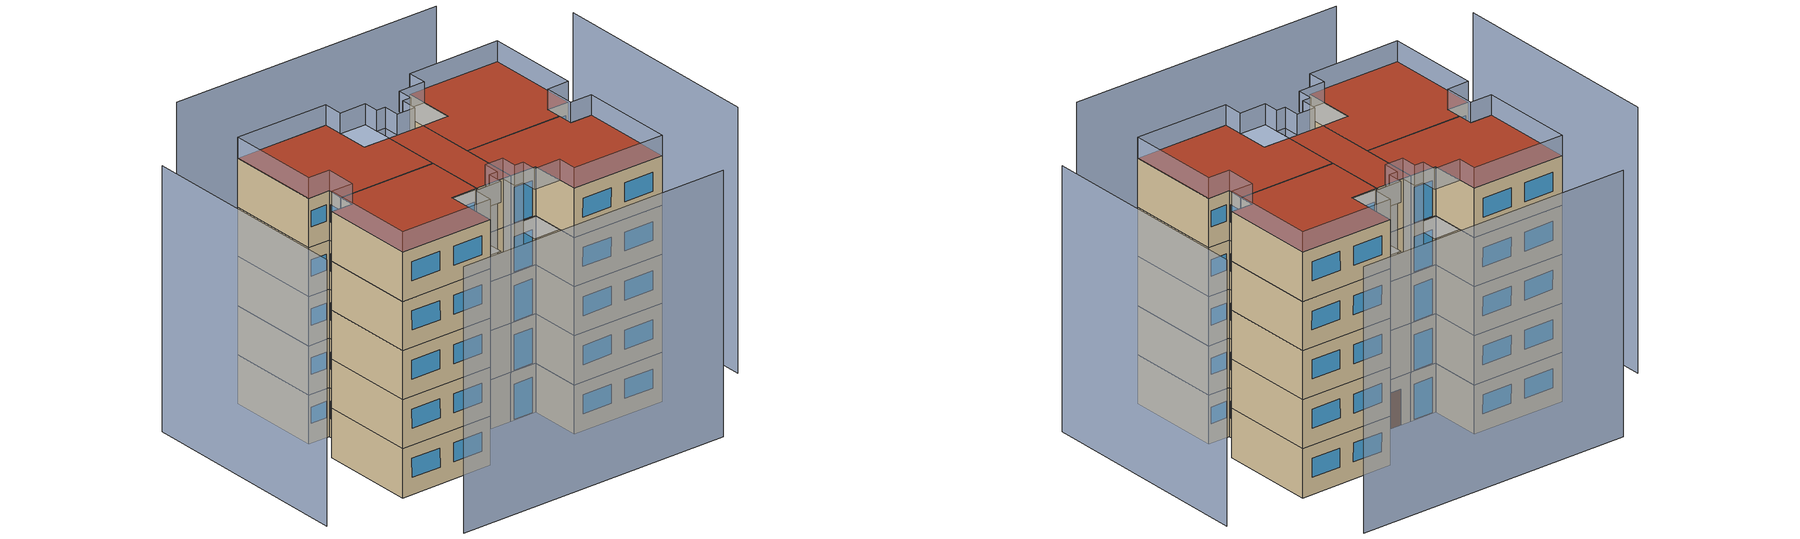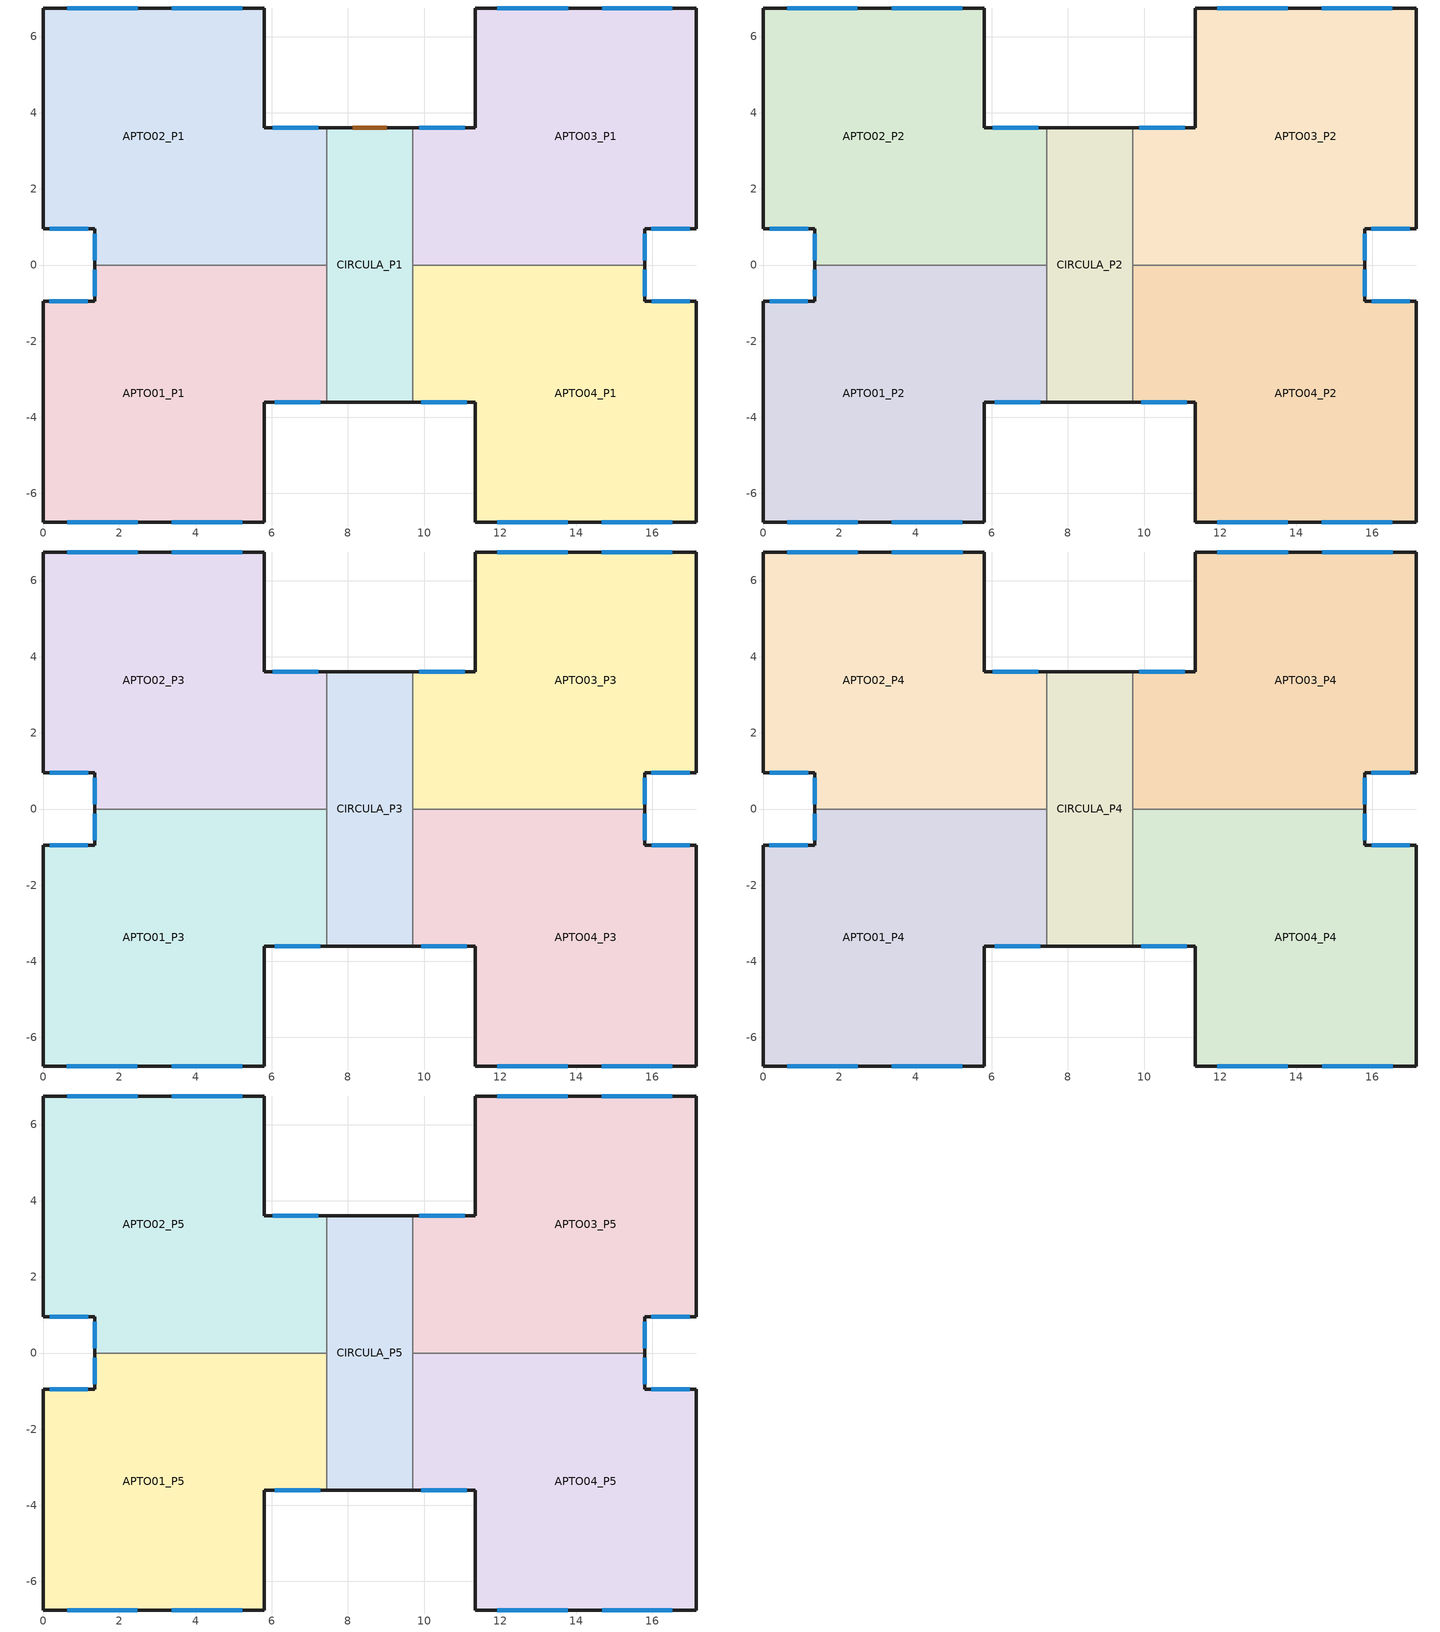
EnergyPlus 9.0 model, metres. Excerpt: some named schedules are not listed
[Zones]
APTO02_P1
 floor ground (Exterior Floor): 5.8,6.75 5.8,3.6 7.45,3.6 7.45,0 1.35,0 1.35,0.95 0,0.95 0,6.75 z0
 wall outside (Exterior Wall West): 0,6.75 0,0.95 / 1.35,0.95 1.35,0 z0:2.85
 wall outside (Exterior Wall South): 0,0.95 1.35,0.95 z0:2.85
 wall outside (Exterior Wall East): 5.8,3.6 5.8,6.75 z0:2.85
 wall outside (Exterior Wall North): 7.45,3.6 5.8,3.6 / 5.8,6.75 0,6.75 z0:2.85
 wall to CIRCULA_P1 (Interior Wall): 7.45,0 7.45,3.6 z0:2.85
 wall to APTO01_P1 (Interior Wall): 1.35,0 7.45,0 z0:2.85
 window (Exterior Window): 0.18,0.95 1.17,0.95 z1.15:2.1; 7.22,3.6 6.03,3.6 z0.05:2.1; 1.35,0.82,2.1 1.35,0.82,1.1 1.35,0.12,1.08 1.35,0.12,2.08; 2.47,6.75,2.1 2.48,6.75,1 0.63,6.75,1 0.63,6.75,2.1; 5.22,6.75,2.09 5.23,6.75,0.99 3.38,6.75,1 3.38,6.75,2.1
APTO01_P1
 floor ground (Exterior Floor): 7.45,0 7.45,-3.6 5.8,-3.6 5.8,-6.75 0,-6.75 0,-0.95 1.35,-0.95 1.35,0 z0
 wall outside (Exterior Wall West): 1.35,0 1.35,-0.95 / 0,-0.95 0,-6.75 z0:2.85
 wall outside (Exterior Wall North): 1.35,-0.95 0,-0.95 z0:2.85
 wall outside (Exterior Wall South): 0,-6.75 5.8,-6.75 / 5.8,-3.6 7.45,-3.6 z0:2.85
 wall outside (Exterior Wall East): 5.8,-6.75 5.8,-3.6 z0:2.85
 wall to CIRCULA_P1 (Interior Wall): 7.45,-3.6 7.45,0 z0:2.85
 window (Exterior Window): 6.08,-3.6 7.28,-3.6 z0.05:2.1; 1.17,-0.95,2.1 1.16,-0.95,1.15 0.16,-0.95,1.16 0.18,-0.95,2.11; 1.35,-0.13,2.09 1.35,-0.13,1.09 1.35,-0.83,1.1 1.35,-0.83,2.1; 0.63,-6.75,2.1 0.63,-6.75,1 2.48,-6.75,0.99 2.47,-6.75,2.09; 3.38,-6.75,2.1 3.38,-6.75,1 5.23,-6.75,1 5.22,-6.75,2.1
APTO03_P1
 floor ground (Exterior Floor): 17.15,6.75 17.15,0.95 15.8,0.95 15.8,0 9.7,0 9.7,3.6 11.35,3.6 11.35,6.75 z0
 wall outside (Exterior Wall North): 11.35,3.6 9.7,3.6 / 17.15,6.75 11.35,6.75 z0:2.85
 wall outside (Exterior Wall West): 11.35,6.75 11.35,3.6 z0:2.85
 wall outside (Exterior Wall East): 17.15,0.95 17.15,6.75 / 15.8,0 15.8,0.95 z0:2.85
 wall outside (Exterior Wall South): 15.8,0.95 17.15,0.95 z0:2.85
 wall to CIRCULA_P1 (Interior Wall): 9.7,3.6 9.7,0 z0:2.85
 wall to APTO04_P1 (Interior Wall): 9.7,0 15.8,0 z0:2.85
 window (Exterior Window): 11.07,3.6 9.88,3.6 z0.05:2.1; 15.98,0.95,2.1 15.97,0.95,1.15 16.97,0.95,1.16 16.97,0.95,2.11; 15.8,0.12,2.11 15.8,0.12,1.11 15.8,0.82,1.09 15.8,0.82,2.09; 16.52,6.75,2.11 16.52,6.75,1.01 14.68,6.75,0.99 14.68,6.75,2.09; 13.77,6.75,2.1 13.79,6.75,1 11.94,6.75,1 11.93,6.75,2.1
APTO04_P1
 floor ground (Exterior Floor): 15.8,0 15.8,-0.95 17.15,-0.95 17.15,-6.75 11.35,-6.75 11.35,-3.6 9.7,-3.6 9.7,0 z0
 wall outside (Exterior Wall East): 15.8,-0.95 15.8,0 / 17.15,-6.75 17.15,-0.95 z0:2.85
 wall outside (Exterior Wall North): 17.15,-0.95 15.8,-0.95 z0:2.85
 wall outside (Exterior Wall South): 11.35,-6.75 17.15,-6.75 / 9.7,-3.6 11.35,-3.6 z0:2.85
 wall outside (Exterior Wall West): 11.35,-3.6 11.35,-6.75 z0:2.85
 wall to CIRCULA_P1 (Interior Wall): 9.7,0 9.7,-3.6 z0:2.85
 window (Exterior Window): 9.93,-3.6 11.12,-3.6 z0.05:2.1; 16.97,-0.95,2.1 16.97,-0.95,1.15 15.98,-0.95,1.16 15.98,-0.95,2.11; 15.8,-0.82,2.11 15.8,-0.82,1.11 15.8,-0.13,1.09 15.8,-0.13,2.09; 14.68,-6.75,2.1 14.67,-6.75,1 16.52,-6.75,0.99 16.52,-6.75,2.09; 11.93,-6.75,2.1 11.93,-6.75,1 13.78,-6.75,1 13.77,-6.75,2.1
CIRCULA_P1
 floor ground (Exterior Floor): 9.7,3.6 9.7,-3.6 7.45,-3.6 7.45,3.6 z0
 wall outside (Exterior Wall South): 7.45,-3.6 9.7,-3.6 z0:2.85
 wall outside (Exterior Wall North): 9.7,3.6 7.45,3.6 z0:2.85
 door (Exterior Door): 9.03,3.6 8.12,3.6 z0:2.1
CIRCULA_P2
 floor to CIRCULA_P1 (Interior Floor): 9.7,3.6 9.7,-3.6 7.45,-3.6 7.45,3.6 z2.85
 wall outside (Exterior Wall South): 7.45,-3.6 9.7,-3.6 z2.85:5.7
 wall outside (Exterior Wall North): 9.7,3.6 7.45,3.6 z2.85:5.7
 wall to APTO03_P2 (Interior Wall): 9.7,0 9.7,3.6 z2.85:5.7
 wall to APTO01_P2 (Interior Wall): 7.45,0 7.45,-3.6 z2.85:5.7
 wall to APTO02_P2 (Interior Wall): 7.45,3.6 7.45,0 z2.85:5.7
 wall to APTO04_P2 (Interior Wall): 9.7,-3.6 9.7,0 z2.85:5.7
APTO04_P2
 floor to APTO04_P1 (Interior Floor): 15.8,0 15.8,-0.95 17.15,-0.95 17.15,-6.75 11.35,-6.75 11.35,-3.6 9.7,-3.6 9.7,0 z2.85
 wall outside (Exterior Wall East): 15.8,-0.95 15.8,0 / 17.15,-6.75 17.15,-0.95 z2.85:5.7
 wall outside (Exterior Wall North): 17.15,-0.95 15.8,-0.95 z2.85:5.7
 wall outside (Exterior Wall South): 11.35,-6.75 17.15,-6.75 / 9.7,-3.6 11.35,-3.6 z2.85:5.7
 wall outside (Exterior Wall West): 11.35,-3.6 11.35,-6.75 z2.85:5.7
 wall to APTO03_P2 (Interior Wall): 15.8,0 9.7,0 z2.85:5.7
 window (Exterior Window): 15.8,-0.82 15.8,-0.13 z3.94:4.94; 9.93,-3.6 11.12,-3.6 z2.9:4.95; 16.97,-0.95,4.95 16.97,-0.95,4 15.98,-0.95,4.01 15.98,-0.95,4.96; 14.68,-6.75,4.94 14.67,-6.75,3.84 16.52,-6.75,3.84 16.52,-6.75,4.94; 11.93,-6.75,4.95 11.93,-6.75,3.85 13.78,-6.75,3.87 13.77,-6.75,4.97
APTO01_P2
 floor to APTO01_P1 (Interior Floor): 7.45,0 7.45,-3.6 5.8,-3.6 5.8,-6.75 0,-6.75 0,-0.95 1.35,-0.95 1.35,0 z2.85
 wall outside (Exterior Wall West): 1.35,0 1.35,-0.95 / 0,-0.95 0,-6.75 z2.85:5.7
 wall outside (Exterior Wall North): 1.35,-0.95 0,-0.95 z2.85:5.7
 wall outside (Exterior Wall East): 5.8,-6.75 5.8,-3.6 z2.85:5.7
 wall outside (Exterior Wall South): 5.8,-3.6 7.45,-3.6 / 0,-6.75 5.8,-6.75 z2.85:5.7
 wall to APTO02_P2 (Interior Wall): 7.45,0 1.35,0 z2.85:5.7
 window (Exterior Window): 1.35,-0.12 1.35,-0.82 z3.95:4.95; 6.08,-3.6 7.28,-3.6 z2.9:4.95; 1.17,-0.95,4.95 1.17,-0.95,4 0.17,-0.95,4.01 0.18,-0.95,4.96; 0.63,-6.75,4.95 0.63,-6.75,3.85 2.48,-6.75,3.86 2.47,-6.75,4.96; 3.38,-6.75,4.94 3.38,-6.75,3.84 5.23,-6.75,3.85 5.22,-6.75,4.95
APTO03_P2
 floor to APTO03_P1 (Interior Floor): 17.15,6.75 17.15,0.95 15.8,0.95 15.8,0 9.7,0 9.7,3.6 11.35,3.6 11.35,6.75 z2.85
 wall outside (Exterior Wall North): 11.35,3.6 9.7,3.6 / 17.15,6.75 11.35,6.75 z2.85:5.7
 wall outside (Exterior Wall West): 11.35,6.75 11.35,3.6 z2.85:5.7
 wall outside (Exterior Wall East): 17.15,0.95 17.15,6.75 / 15.8,0 15.8,0.95 z2.85:5.7
 wall outside (Exterior Wall South): 15.8,0.95 17.15,0.95 z2.85:5.7
 window (Exterior Window): 11.07,3.6 9.88,3.6 z2.9:4.95; 15.98,0.95,4.95 15.97,0.95,4 16.97,0.95,4.01 16.97,0.95,4.96; 15.8,0.12,4.96 15.8,0.12,3.96 15.8,0.83,3.94 15.8,0.83,4.94; 16.52,6.75,4.96 16.52,6.75,3.86 14.67,6.75,3.84 14.68,6.75,4.94; 13.77,6.75,4.93 13.77,6.75,3.83 11.93,6.75,3.85 11.93,6.75,4.95
APTO02_P2
 floor to APTO02_P1 (Interior Floor): 5.8,6.75 5.8,3.6 7.45,3.6 7.45,0 1.35,0 1.35,0.95 0,0.95 0,6.75 z2.85
 wall outside (Exterior Wall West): 0,6.75 0,0.95 / 1.35,0.95 1.35,0 z2.85:5.7
 wall outside (Exterior Wall South): 0,0.95 1.35,0.95 z2.85:5.7
 wall outside (Exterior Wall East): 5.8,3.6 5.8,6.75 z2.85:5.7
 wall outside (Exterior Wall North): 7.45,3.6 5.8,3.6 / 5.8,6.75 0,6.75 z2.85:5.7
 window (Exterior Window): 0.18,0.95 1.17,0.95 z4:4.95; 7.22,3.6 6.03,3.6 z2.9:4.95; 1.35,0.82,4.95 1.35,0.82,3.95 1.35,0.12,3.93 1.35,0.12,4.93; 2.47,6.75,4.95 2.47,6.75,3.85 0.62,6.75,3.85 0.63,6.75,4.95; 5.22,6.75,4.94 5.23,6.75,3.84 3.38,6.75,3.84 3.38,6.75,4.94
CIRCULA_P3
 floor to CIRCULA_P2 (Interior Floor): 9.7,3.6 9.7,-3.6 7.45,-3.6 7.45,3.6 z5.7
 wall outside (Exterior Wall South): 7.45,-3.6 9.7,-3.6 z5.7:8.55
 wall outside (Exterior Wall North): 9.7,3.6 7.45,3.6 z5.7:8.55
 wall to APTO03_P3 (Interior Wall): 9.7,0 9.7,3.6 z5.7:8.55
 wall to APTO01_P3 (Interior Wall): 7.45,0 7.45,-3.6 z5.7:8.55
 wall to APTO02_P3 (Interior Wall): 7.45,3.6 7.45,0 z5.7:8.55
 wall to APTO04_P3 (Interior Wall): 9.7,-3.6 9.7,0 z5.7:8.55
APTO04_P3
 floor to APTO04_P2 (Interior Floor): 15.8,0 15.8,-0.95 17.15,-0.95 17.15,-6.75 11.35,-6.75 11.35,-3.6 9.7,-3.6 9.7,0 z5.7
 wall outside (Exterior Wall East): 15.8,-0.95 15.8,0 / 17.15,-6.75 17.15,-0.95 z5.7:8.55
 wall outside (Exterior Wall North): 17.15,-0.95 15.8,-0.95 z5.7:8.55
 wall outside (Exterior Wall South): 11.35,-6.75 17.15,-6.75 / 9.7,-3.6 11.35,-3.6 z5.7:8.55
 wall outside (Exterior Wall West): 11.35,-3.6 11.35,-6.75 z5.7:8.55
 wall to APTO03_P3 (Interior Wall): 15.8,0 9.7,0 z5.7:8.55
 window (Exterior Window): 9.93,-3.6 11.12,-3.6 z5.75:7.8; 16.97,-0.95,7.8 16.97,-0.95,6.85 15.98,-0.95,6.86 15.98,-0.95,7.81; 15.8,-0.82,7.79 15.8,-0.82,6.79 15.8,-0.12,6.8 15.8,-0.12,7.8; 14.68,-6.75,7.8 14.67,-6.75,6.7 16.52,-6.75,6.7 16.52,-6.75,7.8; 11.93,-6.75,7.79 11.93,-6.75,6.69 13.78,-6.75,6.7 13.77,-6.75,7.8
APTO02_P3
 floor to APTO02_P2 (Interior Floor): 5.8,6.75 5.8,3.6 7.45,3.6 7.45,0 1.35,0 1.35,0.95 0,0.95 0,6.75 z5.7
 wall outside (Exterior Wall West): 0,6.75 0,0.95 / 1.35,0.95 1.35,0 z5.7:8.55
 wall outside (Exterior Wall South): 0,0.95 1.35,0.95 z5.7:8.55
 wall outside (Exterior Wall East): 5.8,3.6 5.8,6.75 z5.7:8.55
 wall outside (Exterior Wall North): 7.45,3.6 5.8,3.6 / 5.8,6.75 0,6.75 z5.7:8.55
 wall to APTO01_P3 (Interior Wall): 1.35,0 7.45,0 z5.7:8.55
 window (Exterior Window): 0.18,0.95 1.17,0.95 z6.85:7.8; 7.22,3.6 6.03,3.6 z5.75:7.8; 1.35,0.82,7.81 1.35,0.82,6.81 1.35,0.12,6.78 1.35,0.12,7.78; 2.47,6.75,7.79 2.48,6.75,6.69 0.63,6.75,6.72 0.63,6.75,7.82; 5.22,6.75,7.79 5.23,6.75,6.69 3.38,6.75,6.7 3.38,6.75,7.8
APTO03_P3
 floor to APTO03_P2 (Interior Floor): 17.15,6.75 17.15,0.95 15.8,0.95 15.8,0 9.7,0 9.7,3.6 11.35,3.6 11.35,6.75 z5.7
 wall outside (Exterior Wall North): 11.35,3.6 9.7,3.6 / 17.15,6.75 11.35,6.75 z5.7:8.55
 wall outside (Exterior Wall West): 11.35,6.75 11.35,3.6 z5.7:8.55
 wall outside (Exterior Wall East): 17.15,0.95 17.15,6.75 / 15.8,0 15.8,0.95 z5.7:8.55
 wall outside (Exterior Wall South): 15.8,0.95 17.15,0.95 z5.7:8.55
 window (Exterior Window): 11.07,3.6 9.88,3.6 z5.75:7.8; 15.98,0.95,7.8 15.97,0.95,6.85 16.97,0.95,6.86 16.97,0.95,7.81; 15.8,0.12,7.8 15.8,0.12,6.8 15.8,0.82,6.79 15.8,0.82,7.79; 16.52,6.75,7.81 16.52,6.75,6.71 14.67,6.75,6.7 14.68,6.75,7.8; 13.77,6.75,7.8 13.78,6.75,6.7 11.93,6.75,6.7 11.93,6.75,7.8
APTO01_P3
 floor to APTO01_P2 (Interior Floor): 7.45,0 7.45,-3.6 5.8,-3.6 5.8,-6.75 0,-6.75 0,-0.95 1.35,-0.95 1.35,0 z5.7
 wall outside (Exterior Wall West): 1.35,0 1.35,-0.95 / 0,-0.95 0,-6.75 z5.7:8.55
 wall outside (Exterior Wall North): 1.35,-0.95 0,-0.95 / 5.8,-3.6 7.45,-3.6 z5.7:8.55
 wall outside (Exterior Wall East): 5.8,-6.75 5.8,-3.6 z5.7:8.55
 wall outside (Exterior Wall South): 0,-6.75 5.8,-6.75 z5.7:8.55
 window (Exterior Window): 6.08,-3.6 7.28,-3.6 z5.75:7.8; 1.17,-0.95,7.8 1.17,-0.95,6.85 0.17,-0.95,6.86 0.18,-0.95,7.81; 1.35,-0.12,7.79 1.35,-0.12,6.79 1.35,-0.82,6.8 1.35,-0.82,7.8; 0.63,-6.75,7.8 0.61,-6.75,6.7 2.46,-6.75,6.69 2.47,-6.75,7.79; 3.38,-6.75,7.79 3.38,-6.75,6.69 5.23,-6.75,6.69 5.22,-6.75,7.79
CIRCULA_P4
 floor to CIRCULA_P3 (Interior Floor): 9.7,3.6 9.7,-3.6 7.45,-3.6 7.45,3.6 z8.55
 wall outside (Exterior Wall South): 7.45,-3.6 9.7,-3.6 z8.55:11.4
 wall outside (Exterior Wall North): 9.7,3.6 7.45,3.6 z8.55:11.4
 wall to APTO03_P4 (Interior Wall): 9.7,0 9.7,3.6 z8.55:11.4
 wall to APTO01_P4 (Interior Wall): 7.45,0 7.45,-3.6 z8.55:11.4
 wall to APTO02_P4 (Interior Wall): 7.45,3.6 7.45,0 z8.55:11.4
 wall to APTO04_P4 (Interior Wall): 9.7,-3.6 9.7,0 z8.55:11.4
APTO03_P4
 floor to APTO03_P3 (Interior Floor): 17.15,6.75 17.15,0.95 15.8,0.95 15.8,0 9.7,0 9.7,3.6 11.35,3.6 11.35,6.75 z8.55
 wall outside (Exterior Wall North): 11.35,3.6 9.7,3.6 / 17.15,6.75 11.35,6.75 z8.55:11.4
 wall outside (Exterior Wall West): 11.35,6.75 11.35,3.6 z8.55:11.4
 wall outside (Exterior Wall East): 17.15,0.95 17.15,6.75 / 15.8,0 15.8,0.95 z8.55:11.4
 wall outside (Exterior Wall South): 15.8,0.95 17.15,0.95 z8.55:11.4
 wall to APTO04_P4 (Interior Wall): 9.7,0 15.8,0 z8.55:11.4
 window (Exterior Window): 15.8,0.13 15.8,0.82 z9.65:10.65; 11.07,3.6 9.88,3.6 z8.6:10.65; 15.98,0.95,10.65 15.97,0.95,9.7 16.97,0.95,9.71 16.97,0.95,10.66; 16.52,6.75,10.64 16.53,6.75,9.54 14.68,6.75,9.55 14.68,6.75,10.65; 13.77,6.75,10.64 13.78,6.75,9.54 11.94,6.75,9.55 11.93,6.75,10.65
APTO01_P4
 floor to APTO01_P3 (Interior Floor): 7.45,0 7.45,-3.6 5.8,-3.6 5.8,-6.75 0,-6.75 0,-0.95 1.35,-0.95 1.35,0 z8.55
 wall outside (Exterior Wall West): 1.35,0 1.35,-0.95 / 0,-0.95 0,-6.75 z8.55:11.4
 wall outside (Exterior Wall North): 1.35,-0.95 0,-0.95 z8.55:11.4
 wall outside (Exterior Wall East): 5.8,-6.75 5.8,-3.6 z8.55:11.4
 wall outside (Exterior Wall South): 5.8,-3.6 7.45,-3.6 / 0,-6.75 5.8,-6.75 z8.55:11.4
 wall to APTO02_P4 (Interior Wall): 7.45,0 1.35,0 z8.55:11.4
 window (Exterior Window): 6.08,-3.6 7.28,-3.6 z8.6:10.65; 1.17,-0.95,10.65 1.16,-0.95,9.7 0.16,-0.95,9.71 0.18,-0.95,10.66; 1.35,-0.12,10.64 1.35,-0.12,9.64 1.35,-0.82,9.65 1.35,-0.82,10.65; 0.63,-6.75,10.65 0.63,-6.75,9.55 2.48,-6.75,9.55 2.47,-6.75,10.65; 3.38,-6.75,10.65 3.37,-6.75,9.55 5.22,-6.75,9.56 5.22,-6.75,10.66
APTO02_P4
 floor to APTO02_P3 (Interior Floor): 5.8,6.75 5.8,3.6 7.45,3.6 7.45,0 1.35,0 1.35,0.95 0,0.95 0,6.75 z8.55
 wall outside (Exterior Wall West): 0,6.75 0,0.95 / 1.35,0.95 1.35,0 z8.55:11.4
 wall outside (Exterior Wall South): 0,0.95 1.35,0.95 z8.55:11.4
 wall outside (Exterior Wall East): 5.8,3.6 5.8,6.75 z8.55:11.4
 wall outside (Exterior Wall North): 7.45,3.6 5.8,3.6 / 5.8,6.75 0,6.75 z8.55:11.4
 window (Exterior Window): 0.18,0.95 1.17,0.95 z9.7:10.65; 7.22,3.6 6.03,3.6 z8.6:10.65; 1.35,0.82,10.65 1.35,0.82,9.65 1.35,0.12,9.64 1.35,0.12,10.64; 2.47,6.75,10.64 2.48,6.75,9.54 0.63,6.75,9.56 0.63,6.75,10.66; 5.22,6.75,10.64 5.24,6.75,9.54 3.39,6.75,9.55 3.38,6.75,10.64
APTO04_P4
 floor to APTO04_P3 (Interior Floor): 15.8,0 15.8,-0.95 17.15,-0.95 17.15,-6.75 11.35,-6.75 11.35,-3.6 9.7,-3.6 9.7,0 z8.55
 wall outside (Exterior Wall East): 15.8,-0.95 15.8,0 / 17.15,-6.75 17.15,-0.95 z8.55:11.4
 wall outside (Exterior Wall North): 17.15,-0.95 15.8,-0.95 z8.55:11.4
 wall outside (Exterior Wall South): 11.35,-6.75 17.15,-6.75 / 9.7,-3.6 11.35,-3.6 z8.55:11.4
 wall outside (Exterior Wall West): 11.35,-3.6 11.35,-6.75 z8.55:11.4
 window (Exterior Window): 9.93,-3.6 11.12,-3.6 z8.6:10.65; 16.97,-0.95,10.65 16.97,-0.95,9.7 15.98,-0.95,9.71 15.98,-0.95,10.66; 15.8,-0.82,10.65 15.8,-0.82,9.65 15.8,-0.13,9.64 15.8,-0.13,10.64; 14.68,-6.75,10.64 14.68,-6.75,9.54 16.53,-6.75,9.55 16.52,-6.75,10.65; 11.93,-6.75,10.65 11.92,-6.75,9.55 13.77,-6.75,9.54 13.77,-6.75,10.64
CIRCULA_P5
 floor to CIRCULA_P4 (Interior Floor): 9.7,3.6 9.7,-3.6 7.45,-3.6 7.45,3.6 z11.4
 wall outside (Exterior Wall South): 7.45,-3.6 9.7,-3.6 z11.4:14.25
 wall outside (Exterior Wall North): 9.7,3.6 7.45,3.6 z11.4:14.25
 wall to APTO03_P5 (Interior Wall): 9.7,0 9.7,3.6 z11.4:14.25
 wall to APTO01_P5 (Interior Wall): 7.45,0 7.45,-3.6 z11.4:14.25
 wall to APTO02_P5 (Interior Wall): 7.45,3.6 7.45,0 z11.4:14.25
 wall to APTO04_P5 (Interior Wall): 9.7,-3.6 9.7,0 z11.4:14.25
 roof outside (Exterior Roof): 7.45,3.6 7.45,-3.6 9.7,-3.6 9.7,3.6 z14.25
APTO03_P5
 floor to APTO03_P4 (Interior Floor): 17.15,6.75 17.15,0.95 15.8,0.95 15.8,0 9.7,0 9.7,3.6 11.35,3.6 11.35,6.75 z11.4
 wall outside (Exterior Wall North): 11.35,3.6 9.7,3.6 / 17.15,6.75 11.35,6.75 z11.4:14.25
 wall outside (Exterior Wall West): 11.35,6.75 11.35,3.6 z11.4:14.25
 wall outside (Exterior Wall East): 17.15,0.95 17.15,6.75 / 15.8,0 15.8,0.95 z11.4:14.25
 wall outside (Exterior Wall South): 15.8,0.95 17.15,0.95 z11.4:14.25
 wall to APTO04_P5 (Interior Wall): 9.7,0 15.8,0 z11.4:14.25
 window (Exterior Window): 11.07,3.6 9.88,3.6 z11.45:13.5; 15.98,0.95,13.5 15.97,0.95,12.55 16.97,0.95,12.56 16.97,0.95,13.51; 15.8,0.12,13.51 15.8,0.12,12.51 15.8,0.83,12.5 15.8,0.83,13.5; 16.52,6.75,13.5 16.52,6.75,12.4 14.67,6.75,12.4 14.68,6.75,13.5; 13.77,6.75,13.49 13.78,6.75,12.39 11.93,6.75,12.4 11.93,6.75,13.5
 roof outside (Exterior Roof): 11.35,6.75 11.35,3.6 9.7,3.6 9.7,0 15.8,0 15.8,0.95 17.15,0.95 17.15,6.75 z14.25
APTO04_P5
 floor to APTO04_P4 (Interior Floor): 15.8,0 15.8,-0.95 17.15,-0.95 17.15,-6.75 11.35,-6.75 11.35,-3.6 9.7,-3.6 9.7,0 z11.4
 wall outside (Exterior Wall East): 15.8,-0.95 15.8,0 / 17.15,-6.75 17.15,-0.95 z11.4:14.25
 wall outside (Exterior Wall North): 17.15,-0.95 15.8,-0.95 z11.4:14.25
 wall outside (Exterior Wall South): 11.35,-6.75 17.15,-6.75 / 9.7,-3.6 11.35,-3.6 z11.4:14.25
 wall outside (Exterior Wall West): 11.35,-3.6 11.35,-6.75 z11.4:14.25
 window (Exterior Window): 9.93,-3.6 11.12,-3.6 z11.45:13.5; 15.8,-0.82 15.8,-0.12 z12.5:13.5; 16.97,-0.95,13.5 16.97,-0.95,12.55 15.97,-0.95,12.56 15.98,-0.95,13.51; 14.68,-6.75,13.49 14.68,-6.75,12.39 16.53,-6.75,12.41 16.52,-6.75,13.51; 11.93,-6.75,13.5 11.92,-6.75,12.4 13.77,-6.75,12.39 13.77,-6.75,13.49
 roof outside (Exterior Roof): 9.7,0 9.7,-3.6 11.35,-3.6 11.35,-6.75 17.15,-6.75 17.15,-0.95 15.8,-0.95 15.8,0 z14.25
APTO01_P5
 floor to APTO01_P4 (Interior Floor): 7.45,0 7.45,-3.6 5.8,-3.6 5.8,-6.75 0,-6.75 0,-0.95 1.35,-0.95 1.35,0 z11.4
 wall outside (Exterior Wall West): 1.35,0 1.35,-0.95 / 0,-0.95 0,-6.75 z11.4:14.25
 wall outside (Exterior Wall North): 1.35,-0.95 0,-0.95 z11.4:14.25
 wall outside (Exterior Wall East): 5.8,-6.75 5.8,-3.6 z11.4:14.25
 wall outside (Exterior Wall South): 5.8,-3.6 7.45,-3.6 / 0,-6.75 5.8,-6.75 z11.4:14.25
 wall to APTO02_P5 (Interior Wall): 7.45,0 1.35,0 z11.4:14.25
 window (Exterior Window): 0.63,-6.75 2.47,-6.75 z12.4:13.5; 6.08,-3.6 7.28,-3.6 z11.45:13.5; 1.17,-0.95,13.5 1.17,-0.95,12.55 0.17,-0.95,12.56 0.18,-0.95,13.51; 1.35,-0.12,13.49 1.35,-0.12,12.49 1.35,-0.82,12.5 1.35,-0.82,13.5; 3.38,-6.75,13.5 3.38,-6.75,12.4 5.23,-6.75,12.4 5.22,-6.75,13.5
 roof outside (Exterior Roof): 0,-0.95 0,-6.75 5.8,-6.75 5.8,-3.6 7.45,-3.6 7.45,0 1.35,0 1.35,-0.95 z14.25
APTO02_P5
 floor to APTO02_P4 (Interior Floor): 5.8,6.75 5.8,3.6 7.45,3.6 7.45,0 1.35,0 1.35,0.95 0,0.95 0,6.75 z11.4
 wall outside (Exterior Wall West): 0,6.75 0,0.95 / 1.35,0.95 1.35,0 z11.4:14.25
 wall outside (Exterior Wall South): 0,0.95 1.35,0.95 z11.4:14.25
 wall outside (Exterior Wall East): 5.8,3.6 5.8,6.75 z11.4:14.25
 wall outside (Exterior Wall North): 7.45,3.6 5.8,3.6 / 5.8,6.75 0,6.75 z11.4:14.25
 window (Exterior Window): 7.22,3.6 6.03,3.6 z11.45:13.5; 0.18,0.95,13.5 0.17,0.95,12.55 1.17,0.95,12.55 1.17,0.95,13.5; 1.35,0.83,13.5 1.35,0.83,12.5 1.35,0.12,12.48 1.35,0.12,13.48; 2.47,6.75,13.49 2.48,6.75,12.39 0.63,6.75,12.39 0.63,6.75,13.49; 5.22,6.75,13.49 5.22,6.75,12.39 3.37,6.75,12.4 3.38,6.75,13.5
 roof outside (Exterior Roof): 0,6.75 0,0.95 1.35,0.95 1.35,0 7.45,0 7.45,3.6 5.8,3.6 5.8,6.75 z14.25
shading: 7.45,-4.6 8,-4.6 / 8,-4.6 8,-3.6 / 9.15,-3.6 9.15,-4.6 / 9.15,-4.6 9.7,-4.6 / 9.7,-4.6 9.7,-3.6 / 9.7,4.6 9.15,4.6 / 9.15,4.6 9.15,3.6 / 8,3.6 8,4.6 / 8,4.6 7.45,4.6 z0:14.25; 17.15,6.75 11.35,6.75 / 11.35,6.75 11.35,5.55 / 11.35,5.55 9.7,5.55 / 9.7,5.55 9.7,4.6 / 9.7,4.6 9.15,4.6 / 9.15,4.6 9.15,3.6 / 9.15,3.6 8,3.6 / 8,3.6 8,4.6 / 8,4.6 7.45,4.6 / 7.45,4.6 7.45,5.55 / 7.45,5.55 5.8,5.55 / 5.8,5.55 5.8,6.75 / 5.8,6.75 0,6.75 / 0,6.75 0,0.95 / 0,6.75 0,0.95 / 0,0.95 1.35,0.95 / 0,0.95 1.35,0.95 / 1.35,0.95 1.35,-0.95 / 1.35,0.95 1.35,-0.95 / 1.35,-0.95 0,-0.95 / 1.35,-0.95 0,-0.95 / 0,-0.95 0,-6.75 / 0,-0.95 0,-6.75 / 0,-6.75 5.8,-6.75 / 5.8,-6.75 5.8,-5.55 / 5.8,-5.55 7.45,-5.55 / 7.45,-5.55 7.45,-4.6 / 7.45,-4.6 8,-4.6 / 8,-4.6 8,-3.6 / 8,-3.6 9.15,-3.6 / 9.15,-3.6 9.15,-4.6 / 9.15,-4.6 9.7,-4.6 / 9.7,-4.6 9.7,-5.55 / 9.7,-5.55 11.35,-5.55 / 11.35,-5.55 11.35,-6.75 / 11.35,-6.75 17.15,-6.75 / 17.15,-6.75 17.15,-0.95 / 17.15,-0.95 15.8,-0.95 / 15.8,-0.95 15.8,0.95 / 15.8,0.95 17.15,0.95 / 17.15,0.95 17.15,6.75 z14.25:15.45; 17.15,-11.75 0,-11.75 / 22.15,6.75 22.15,-6.75 / -5,-6.75 -5,6.75 / 0,11.75 17.15,11.75 z0:15.45; 5.8,-3.6 5.8,-5.55 7.45,-5.55 7.45,-3.6 z2.85; 5.8,-3.6 5.8,-5.55 7.45,-5.55 7.45,-3.6 z5.7; 5.8,-3.6 5.8,-5.55 7.45,-5.55 7.45,-3.6 z8.55; 5.8,-3.6 5.8,-5.55 7.45,-5.55 7.45,-3.6 z11.4; 5.8,-3.6 5.8,-5.55 7.45,-5.55 7.45,-3.6 z14.25; 9.7,-3.6 9.7,-5.55 11.35,-5.55 11.35,-3.6 z5.7; 9.7,-3.6 9.7,-5.55 11.35,-5.55 11.35,-3.6 z14.25; 9.7,-3.6 9.7,-5.55 11.35,-5.55 11.35,-3.6 z11.4; 9.7,-3.6 9.7,-5.55 11.35,-5.55 11.35,-3.6 z8.55; 9.7,-3.6 9.7,-5.55 11.35,-5.55 11.35,-3.6 z2.85; 9.7,5.55 9.7,3.6 11.35,3.6 11.35,5.55 z14.25; 9.7,5.55 9.7,3.6 11.35,3.6 11.35,5.55 z8.55; 9.7,5.55 9.7,3.6 11.35,3.6 11.35,5.55 z5.7; 9.7,5.55 9.7,3.6 11.35,3.6 11.35,5.55 z2.85; 5.8,5.55 5.8,3.6 7.45,3.6 7.45,5.55 z2.85; 5.8,5.55 5.8,3.6 7.45,3.6 7.45,5.55 z11.4; 5.8,5.55 5.8,3.6 7.45,3.6 7.45,5.55 z14.25; 9.7,5.55 9.7,3.6 11.35,3.6 11.35,5.55 z11.4; 5.8,5.55 5.8,3.6 7.45,3.6 7.45,5.55 z8.55; 5.8,5.55 5.8,3.6 7.45,3.6 7.45,5.55 z5.7
[Building]
ElisRegina: North Axis {deg}=358.956; Terrain=City; Loads Convergence Tolerance Value=0.4; Temperature Convergence Tolerance Value {deltaC}=0.4; Solar Distribution=FullExterior; Maximum Number of Warmup Days=25
[Site:Location]
PassoFundo_RS: Latitude {deg}=-28.26; Longitude {deg}=-52.4; Time Zone {hr}=-3; Elevation {m}=686
[SizingPeriod:DesignDay] Dry-Bulb Temperature Range Modifier Type=DefaultMultipliers; Humidity Condition Type=DewPoint; Barometric Pressure {Pa}=100034; Rain Indicator=No; Snow Indicator=No; Daylight Saving Time Indicator=No; Solar Model Indicator=ASHRAEClearSky
Name | Month | Day of Month | Day Type | Maximum Dry-Bulb Temperature {C} | Daily Dry-Bulb Temperature Range {deltaC} | Wetbulb or DewPoint at Maximum Dry-Bulb {C} | Wind Speed {m/s} | Wind Direction {deg} | Sky Clearness
PassoFundo_inverno_DB | 6 | 5 | WinterDesignDay | 21.8 | 7.2 | 16.8 | 6.9 | 45 | 0
PassoFundo_verao_DB | 1 | 10 | SummerDesignDay | 36.1 | 8.7 | 25.5 | 8.3 | 90 | 1
[Site:GroundTemperature:BuildingSurface]
23.2, 23.3, 23.3, 22.5, 21.6, 20.7, 20.5, 21.2, 21.4, 22.2, 23.1, 23.3
[Material]
Name | Roughness | Thickness {m} | Conductivity {W/m-K} | Density {kg/m3} | Specific Heat {J/kg-K} | Thermal Absorptance | Solar Absorptance | Visible Absorptance
Argamassa piso | Smooth | 0.02 | 1.15 | 1800 | 1000 | 0.85 | 0.3 | 0.3
Fibercement tile | Smooth | 0.006 | 0.65 | 1700 | 840 | 0.9 | 0.65 | 0.6
Ceramica equiv externa; Ceramica equiv interna | MediumSmooth | 0.18 | 0.9 | 785 | 920
Ext mortar | Smooth | 0.025 | 1.15 | 1800 | 1000 | 0.9 | 0.58 | 0.2
Revestimento Ceramico 10mm | MediumSmooth | 0.01 | 1.3 | 2300 | 965 | 0.9 | 0.2 | 0.2
Argamassa reb int | Smooth | 0.015 | 1.15 | 1800 | 1000 | 0.9 | 0.2 | 0.2
Concreto laje | MediumRough | 0.1 | 1.75 | 2200 | 1000
Porta exterior | Smooth | 0.05 | 0.2 | 850 | 2300 | 0.9 | 0.2 | 0.2
Placa cimenticia | MediumRough | 0.01 | 0.95 | 2200 | 840 | 0.9 | 0.2 | 0.2
Rockwool_north; Rockwool_roof | MediumRough | 0.005 | 0.045 | 200 | 750 | 0.9 | 0.2 | 0.2
[Material:AirGap]
AR_5cm_DESC: Thermal Resistance {m2-K/W}=0.21
[WindowMaterial:Glazing]
Clear 3mm: Optical Data Type=SpectralAverage; Thickness {m}=0.003; Solar Transmittance at Normal Incidence=0.837; Front Side Solar Reflectance at Normal Incidence=0.075; Back Side Solar Reflectance at Normal Incidence=0.075; Visible Transmittance at Normal Incidence=0.898; Front Side Visible Reflectance at Normal Incidence=0.081; Back Side Visible Reflectance at Normal Incidence=0.081; Infrared Transmittance at Normal Incidence=0; Front Side Infrared Hemispherical Emissivity=0.84; Back Side Infrared Hemispherical Emissivity=0.84; Conductivity {W/m-K}=0.9
[Construction]
Exterior Floor: Revestimento Ceramico 10mm, Argamassa piso, Concreto laje
Interior Wall: Argamassa reb int, Ceramica equiv interna, Argamassa reb int
Exterior Roof: Fibercement tile, AR_5cm_DESC, Rockwool_roof, Concreto laje, Argamassa reb int
Exterior Window: Clear 3mm
Exterior Door: Porta exterior
Interior Floor: Revestimento Ceramico 10mm, Argamassa piso, Concreto laje, Argamassa reb int
Exterior Wall North; Exterior Wall South; Exterior Wall West; Exterior Wall East: Ext mortar, Placa cimenticia, Rockwool_north, Ceramica equiv externa, Argamassa reb int
[Zone] Multiplier=1
APTO02_P1; APTO01_P1; APTO03_P1; APTO04_P1; CIRCULA_P1; CIRCULA_P2; CIRCULA_P3; CIRCULA_P4; CIRCULA_P5; APTO04_P2; APTO01_P2; APTO03_P2; APTO02_P2; APTO04_P3; APTO02_P3; APTO03_P3; APTO01_P3; APTO03_P4; APTO01_P4; APTO02_P4; APTO04_P4; APTO03_P5; APTO04_P5; APTO01_P5; APTO02_P5
[InternalMass] Construction=Interior Wall; Surface Area {m2}=32.8
Name | Zone
Massa Termica Ap1p1 | APTO01_P1
Massa Termica Ap2p1 | APTO02_P1
Massa Termica Ap3p1 | APTO03_P1
Massa Termica Ap4p1 | APTO04_P1
Massa Termica Ap1p2 | APTO01_P2
Massa Termica Ap2p2 | APTO02_P2
Massa Termica Ap3p2 | APTO03_P2
Massa Termica Ap4p2 | APTO04_P2
Massa Termica Ap1p3 | APTO01_P3
Massa Termica Ap2p3 | APTO02_P3
Massa Termica Ap3p3 | APTO03_P3
Massa Termica Ap4p3 | APTO04_P3
Massa Termica Ap1p4 | APTO01_P4
Massa Termica Ap2p4 | APTO02_P4
Massa Termica Ap3p4 | APTO03_P4
Massa Termica Ap4p4 | APTO04_P4
Massa Termica Ap1p5 | APTO01_P5
Massa Termica Ap2p5 | APTO02_P5
Massa Termica Ap3p5 | APTO03_P5
Massa Termica Ap4p5 | APTO04_P5
[HVACTemplate:Thermostat]
Thermostat: Constant Heating Setpoint {C}=21; Constant Cooling Setpoint {C}=23
[HVACTemplate:Zone:IdealLoadsAirSystem] Template Thermostat=Thermostat; System Availability Schedule=TLB Occupation Schedule; Maximum Heating Supply Air Temperature {C}=30; Minimum Cooling Supply Air Temperature {C}=13; Maximum Heating Supply Air Humidity Ratio {kgWater/kgDryAir}=0.0156; Minimum Cooling Supply Air Humidity Ratio {kgWater/kgDryAir}=0.0077; Heating Limit=NoLimit; Cooling Limit=NoLimit; Dehumidification Control Type=ConstantSensibleHeatRatio; Cooling Sensible Heat Ratio=0.7; Dehumidification Setpoint {percent}=60; Humidification Control Type=None; Humidification Setpoint {percent}=30; Outdoor Air Method=None; Outdoor Air Flow Rate per Person {m3/s}=0.00944; Demand Controlled Ventilation Type=None; Outdoor Air Economizer Type=NoEconomizer; Heat Recovery Type=None; Sensible Heat Recovery Effectiveness=0.7; Latent Heat Recovery Effectiveness=0.65
APTO01_P1; APTO01_P2; APTO01_P3; APTO01_P4; APTO01_P5; APTO02_P1; APTO02_P2; APTO02_P3; APTO02_P4; APTO02_P5; APTO03_P1; APTO03_P2; APTO03_P3; APTO03_P4; APTO03_P5; APTO04_P1; APTO04_P2; APTO04_P3; APTO04_P4; APTO04_P5
[Schedule:Compact]
TLB Occupation Schedule: Through: 12/31, For: AllDays, Until: 08:00, 1, Until: 14:00, 0, Until: 18:00, .5, Until: 24:00, 1
[AirflowNetwork:SimulationControl]
INI-R: AirflowNetwork Control=MultizoneWithoutDistribution; Wind Pressure Coefficient Type=SurfaceAverageCalculation; Height Selection for Local Wind Pressure Calculation=OpeningHeight; Building Type=LowRise; Maximum Number of Iterations=500; Initialization Type=LinearInitializationMethod; Relative Airflow Convergence Tolerance=0.0001; Absolute Airflow Convergence Tolerance {kg/s}=0.000001; Convergence Acceleration Limit=-.5; Azimuth Angle of Long Axis of Building {deg}=0; Ratio of Building Width Along Short Axis to Width Along Long Axis=0.78
[AirflowNetwork:MultiZone:Zone] Ventilation Control Mode=Temperature; Ventilation Control Zone Temperature Setpoint Schedule=VN_19; Minimum Venting Open Factor=0.45; Indoor and Outdoor Temperature Difference Lower Limit For Maximum Venting Open Factor {deltaC}=0; Indoor and Outdoor Temperature Difference Upper Limit for Minimum Venting Open Factor {deltaC}=5; Indoor and Outdoor Enthalpy Difference Lower Limit For Maximum Venting Open Factor {deltaJ/kg}=0; Indoor and Outdoor Enthalpy Difference Upper Limit for Minimum Venting Open Factor {deltaJ/kg}=300000; Venting Availability Schedule=TLB Occupation Schedule; Single Sided Wind Pressure Coefficient Algorithm=Standard; Facade Width {m}=17.15
APTO01_P1; APTO02_P1; APTO03_P1; APTO04_P1; APTO01_P2; APTO02_P2; APTO03_P2; APTO04_P2; APTO01_P3; APTO02_P3; APTO03_P3; APTO04_P3; APTO01_P4; APTO02_P4; APTO03_P4; APTO04_P4; APTO01_P5; APTO02_P5; APTO03_P5; APTO04_P5
[AirflowNetwork:MultiZone:Surface] Window/Door Opening Factor, or Crack Factor=0.45; Ventilation Control Mode=ZoneLevel; Ventilation Control Zone Temperature Setpoint Schedule=VN_19; Minimum Venting Open Factor=0.45; Indoor and Outdoor Temperature Difference Lower Limit For Maximum Venting Open Factor {deltaC}=0; Indoor and Outdoor Temperature Difference Upper Limit for Minimum Venting Open Factor {deltaC}=5; Indoor and Outdoor Enthalpy Difference Lower Limit For Maximum Venting Open Factor {deltaJ/kg}=0; Indoor and Outdoor Enthalpy Difference Upper Limit for Minimum Venting Open Factor {deltaJ/kg}=300000; Venting Availability Schedule=TLB Occupation Schedule; Equivalent Rectangle Method=PolygonHeight; Equivalent Rectangle Aspect Ratio=1
Name | Leakage Component
P1_W01; P1_W02; P1_W04 (WC); P1_W05 (Kitchen); P1_W06; P1_W07; P1_W09 (WC); P1_W10 (Kitchen); P1_W11; P1_W12; P1_W14 (WC); P1_W15 (Kitchen); P1_W16; P1_W17; P1_W19 (WC); P1_W20 (Kitchen); P2_W01; P2_W02; P2_W04 (WC); P2_W05 (Kitchen); P2_W06; P2_W07; P2_W09 (WC); P2_W10 (Kitchen); P2_W11; P2_W12; P2_W14 (WC); P2_W15 (Kitchen); P2_W16; P2_W17; P2_W19 (WC); P2_W20 (Kitchen); P3_W01; P3_W02; P3_W04 (WC); P3_W05 (Kitchen); P3_W06; P3_W07; P3_W09 (WC); P3_W10 (Kitchen); P3_W11; P3_W12; P3_W14 (WC); P3_W15 (Kitchen); P3_W16; P3_W17; P3_W19 (WC); P3_W20 (Kitchen); P4_W01; P4_W02; P4_W04 (WC); P4_W05 (Kitchen); P4_W06; P4_W07; P4_W09 (WC); P4_W10 (Kitchen); P4_W11; P4_W12; P4_W14 (WC); P4_W15 (Kitchen); P4_W16; P4_W17; P4_W19 (WC); P4_W20 (Kitchen); P5_W01; P5_W02; P5_W04 (WC); P5_W05 (Kitchen); P5_W06; P5_W07; P5_W09 (WC); P5_W10 (Kitchen); P5_W11; P5_W12; P5_W14 (WC); P5_W15 (Kitchen); P5_W16; P5_W17; P5_W19 (WC); P5_W20 (Kitchen) | Windows
P1_W03 (Door); P1_W08 (Door); P1_W13 (Door); P1_W18 (Door); P2_W03 (Door); P2_W08 (Door); P2_W13 (Door); P2_W18 (Door); P3_W03 (Door); P3_W08 (Door); P3_W13 (Door); P3_W18 (Door); P4_W03 (Door); P4_W08 (Door); P4_W13 (Door); P4_W18 (Door); P5_W03 (Door); P5_W08 (Door); P5_W13 (Door); P5_W18 (Door) | Doors
[AirflowNetwork:MultiZone:Component:DetailedOpening] Type of Rectangular Large Vertical Opening (LVO)=NonPivoted; Extra Crack Length or Height of Pivoting Axis {m}=0; Number of Sets of Opening Factor Data=2; Opening Factor 1=0; Discharge Coefficient for Opening Factor 1=0.001; Width Factor for Opening Factor 1=0; Height Factor for Opening Factor 1=1; Start Height Factor for Opening Factor 1=0; Opening Factor 2=1; Discharge Coefficient for Opening Factor 2=0.6; Height Factor for Opening Factor 2=1; Start Height Factor for Opening Factor 2=0
Name | Air Mass Flow Coefficient When Opening is Closed {kg/s-m} | Air Mass Flow Exponent When Opening is Closed | Width Factor for Opening Factor 2
Doors | 0.0024 | 0.59 | 1
Windows | 0.00063 | 0.63 | 0.9
